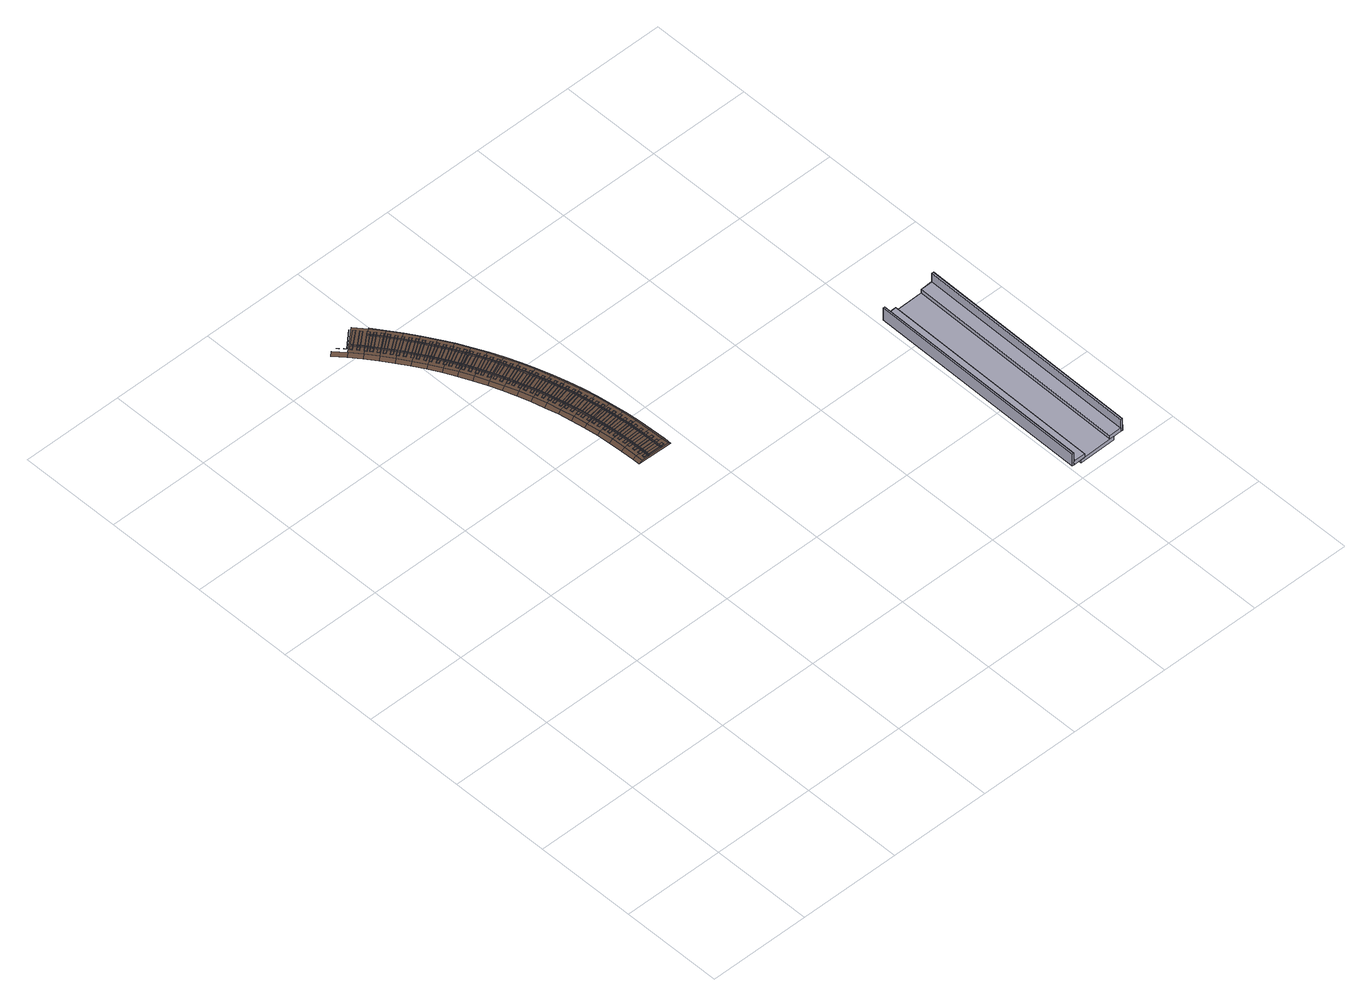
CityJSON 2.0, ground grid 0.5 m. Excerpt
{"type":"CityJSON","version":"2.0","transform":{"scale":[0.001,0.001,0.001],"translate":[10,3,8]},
"CityObjects":{
"bridge1":{"type":"Bridge","attributes":{"name":"Bridge KIT 4"},"geometry":[{"type":"MultiSurface","lod":"3","boundaries":[[[0,1,2,3]],[[4,5,6,7]],[[1,7,6,2]],[[0,4,7,1]],[[3,5,4,0]],[[2,6,5,3]],[[8,9,10,11]],[[12,8,11,13]],[[14,12,13,15]],[[9,14,15,10]],[[12,14,9,8]],[[11,10,15,13]],[[16,17,18,19]],[[20,16,19,21]],[[22,20,21,23]],[[17,22,23,18]],[[20,22,17,16]],[[19,18,23,21]],[[24,25,26,27]],[[11,10,28,29]],[[25,29,28,26]],[[24,11,29,25]],[[27,10,11,24]],[[26,28,10,27]],[[21,30,31,23]],[[32,33,34,35]],[[30,35,34,31]],[[21,32,35,30]],[[23,33,32,21]],[[31,34,33,23]]]}]},
"railway1":{"type":"Railway","attributes":{"name":"Track-07","function":"1855"},"geometry":[{"type":"MultiSurface","lod":"3","boundaries":[[[36,37,38,39]],[[40,41,42,43]],[[37,44,45,38]],[[46,47,48,49]],[[50,51,52,53]],[[44,54,55,45]],[[56,57,58,59]],[[60,61,62,63]],[[64,65,66,67]],[[63,62,68,69]],[[69,68,70,71]],[[54,72,73,55]],[[74,75,76,77]],[[78,79,47,46]],[[80,81,52,51]],[[82,80,51,50]],[[83,84,85,86]],[[61,87,88,62]],[[62,88,89,68]],[[90,91,92,93]],[[68,89,94,70]],[[72,95,96,73]],[[97,98,58,57]],[[99,97,57,56]],[[100,101,102,103]],[[104,105,106,107]],[[108,109,66,65]],[[110,108,65,64]],[[111,112,113,114]],[[38,45,115,116]],[[59,58,98,117]],[[95,118,119,96]],[[87,120,121,88]],[[122,123,76,75]],[[88,121,124,89]],[[89,124,125,94]],[[126,122,75,74]],[[127,128,129,130]],[[131,104,107,132]],[[67,66,109,133]],[[134,135,85,84]],[[136,134,84,83]],[[137,138,139,140]],[[141,142,143,144]],[[118,145,146,119]],[[77,76,123,147]],[[148,149,150,151]],[[120,152,153,121]],[[154,155,92,91]],[[156,157,158,159]],[[160,131,132,161]],[[162,154,91,90]],[[121,153,163,124]],[[45,55,164,115]],[[124,163,165,125]],[[166,167,168,169]],[[170,171,172,173]],[[145,174,175,146]],[[86,85,135,176]],[[177,178,102,101]],[[179,177,101,100]],[[180,181,182,183]],[[184,185,186,187]],[[188,160,161,189]],[[183,182,190,191]],[[192,193,194,195]],[[191,190,196,197]],[[198,199,113,112]],[[93,92,155,200]],[[201,202,203,204]],[[152,205,206,153]],[[207,198,112,111]],[[208,209,210,211]],[[174,212,213,175]],[[214,215,216,217]],[[204,203,218,219]],[[153,206,220,163]],[[219,218,221,222]],[[163,220,223,165]],[[224,188,189,225]],[[226,227,129,128]],[[55,73,228,164]],[[229,230,231,232]],[[105,233,234,106]],[[235,180,183,236]],[[237,238,239,240]],[[103,102,178,241]],[[242,226,128,127]],[[236,183,191,243]],[[212,244,245,213]],[[243,191,197,246]],[[133,109,108,110]],[[247,248,249,250]],[[251,252,253,254]],[[255,256,138,137]],[[257,224,225,258]],[[256,259,139,138]],[[260,261,143,142]],[[205,262,263,206]],[[114,113,199,264]],[[265,260,142,141]],[[244,266,267,245]],[[268,269,270,271]],[[272,273,274,275]],[[206,263,276,220]],[[220,276,277,223]],[[278,257,258,279]],[[280,281,157,156]],[[147,123,122,126]],[[281,282,158,157]],[[283,284,285,286]],[[287,288,150,149]],[[289,290,291,292]],[[266,293,294,267]],[[202,295,296,203]],[[297,235,236,298]],[[299,287,149,148]],[[300,278,279,301]],[[203,296,302,218]],[[130,129,227,303]],[[298,236,243,304]],[[293,305,306,294]],[[305,300,301,306]],[[218,302,307,221]],[[304,243,246,308]],[[309,310,311,312]],[[313,314,315,316]],[[317,318,167,166]],[[73,96,319,228]],[[318,320,168,167]],[[321,322,172,171]],[[262,323,324,263]],[[325,326,327,328]],[[329,321,171,170]],[[330,331,332,333]],[[176,135,134,136]],[[263,324,334,276]],[[276,334,335,277]],[[144,143,261,336]],[[337,338,339,340]],[[341,342,343,344]],[[345,346,193,192]],[[347,297,298,348]],[[349,350,186,185]],[[346,351,194,193]],[[140,139,259,352]],[[353,349,185,184]],[[354,355,356,357]],[[358,359,360,361]],[[348,298,304,362]],[[362,304,308,363]],[[364,365,366,367]],[[368,369,370,371]],[[107,106,234,372]],[[373,374,215,214]],[[151,150,288,375]],[[200,155,154,162]],[[374,376,216,215]],[[323,377,378,324]],[[379,380,210,209]],[[381,382,383,384]],[[385,386,387,388]],[[159,158,282,389]],[[390,379,209,208]],[[324,378,391,334]],[[295,392,393,296]],[[115,164,394,395]],[[396,397,398,399]],[[400,401,402,403]],[[334,391,404,335]],[[296,393,405,302]],[[406,407,408,409]],[[410,411,412,413]],[[414,347,348,415]],[[416,417,230,229]],[[96,119,418,319]],[[302,405,419,307]],[[420,421,422,423]],[[417,424,231,230]],[[425,426,427,428]],[[173,172,322,429]],[[430,431,432,433]],[[415,348,362,434]],[[435,436,437,438]],[[439,440,239,238]],[[441,442,443,444]],[[445,446,447,448]],[[449,450,451,452]],[[241,178,177,179]],[[453,439,238,237]],[[434,362,363,454]],[[169,168,320,455]],[[377,456,457,378]],[[458,459,252,251]],[[459,460,253,252]],[[378,457,461,391]],[[462,463,249,248]],[[132,107,372,464]],[[187,186,350,465]],[[466,462,248,247]],[[391,461,467,404]],[[468,414,415,469]],[[470,471,472,473]],[[469,415,434,474]],[[475,476,269,268]],[[195,194,351,477]],[[476,478,270,269]],[[456,479,480,457]],[[264,199,198,207]],[[474,434,454,481]],[[473,472,482,483]],[[484,485,274,273]],[[486,484,273,272]],[[483,482,487,488]],[[457,480,489,461]],[[211,210,380,490]],[[491,468,469,492]],[[461,489,493,467]],[[494,495,290,289]],[[392,496,497,393]],[[495,498,291,290]],[[492,469,474,499]],[[217,216,376,500]],[[479,501,502,480]],[[119,146,503,418]],[[504,505,285,284]],[[506,504,284,283]],[[499,474,481,507]],[[508,491,492,509]],[[393,497,510,405]],[[480,502,511,489]],[[501,512,513,502]],[[405,510,514,419]],[[512,508,509,513]],[[515,516,314,313]],[[303,227,226,242]],[[489,511,517,493]],[[509,492,499,518]],[[516,519,315,314]],[[240,239,440,520]],[[521,522,311,310]],[[164,228,523,394]],[[502,513,524,511]],[[518,499,507,525]],[[526,521,310,309]],[[513,509,518,524]],[[232,231,424,527]],[[511,524,528,517]],[[161,132,464,529]],[[524,518,525,528]],[[530,531,326,325]],[[532,470,473,533]],[[531,534,327,326]],[[250,249,463,535]],[[536,537,332,331]],[[538,536,331,330]],[[533,473,483,539]],[[352,259,256,255]],[[540,541,342,341]],[[254,253,460,542]],[[539,483,488,543]],[[541,544,343,342]],[[336,261,260,265]],[[545,546,339,338]],[[547,545,338,337]],[[146,175,548,503]],[[549,550,355,354]],[[275,274,485,551]],[[550,552,356,355]],[[553,554,360,359]],[[496,555,556,497]],[[557,553,359,358]],[[271,270,478,558]],[[559,560,369,368]],[[560,561,370,369]],[[562,563,366,365]],[[389,282,281,280]],[[497,556,564,510]],[[565,562,365,364]],[[375,288,287,299]],[[286,285,505,566]],[[189,161,529,567]],[[510,564,568,514]],[[569,570,382,381]],[[570,571,383,382]],[[572,573,387,386]],[[574,572,386,385]],[[292,291,498,575]],[[576,577,397,396]],[[577,578,398,397]],[[579,532,533,580]],[[581,582,402,401]],[[583,581,401,400]],[[312,311,522,584]],[[585,586,411,410]],[[586,587,412,411]],[[588,589,408,407]],[[590,588,407,406]],[[591,592,421,420]],[[455,320,318,317]],[[316,315,519,593]],[[580,533,539,594]],[[592,595,422,421]],[[596,597,427,426]],[[175,213,598,548]],[[599,596,426,425]],[[228,319,600,523]],[[429,322,321,329]],[[601,602,432,431]],[[603,601,431,430]],[[604,605,436,435]],[[605,606,437,436]],[[594,539,543,607]],[[608,609,442,441]],[[609,610,443,442]],[[611,612,447,446]],[[613,611,446,445]],[[614,615,450,449]],[[615,616,451,450]],[[333,332,537,617]],[[328,327,534,618]],[[555,619,620,556]],[[225,189,567,621]],[[340,339,546,622]],[[477,351,346,345]],[[556,620,623,564]],[[465,350,349,353]],[[344,343,544,624]],[[564,623,625,568]],[[361,360,554,626]],[[213,245,627,598]],[[357,356,552,628]],[[629,579,580,630]],[[367,366,563,631]],[[500,376,374,373]],[[372,234,233,632]],[[630,580,594,633]],[[371,370,561,634]],[[258,225,621,635]],[[490,380,379,390]],[[633,594,607,636]],[[388,387,573,637]],[[384,383,571,638]],[[619,639,640,620]],[[245,267,641,627]],[[403,402,582,642]],[[399,398,578,643]],[[409,408,589,644]],[[620,640,645,623]],[[527,424,417,416]],[[413,412,587,646]],[[319,418,647,600]],[[279,258,635,648]],[[520,440,439,453]],[[623,645,649,625]],[[428,427,597,650]],[[423,422,595,651]],[[433,432,602,652]],[[653,629,630,654]],[[438,437,606,655]],[[448,447,612,656]],[[444,443,610,657]],[[267,294,658,641]],[[452,451,616,659]],[[301,279,648,660]],[[654,630,633,661]],[[542,460,459,458]],[[294,306,662,658]],[[535,463,462,466]],[[661,633,636,663]],[[306,301,660,662]],[[639,664,665,640]],[[464,372,632,666]],[[640,665,667,645]],[[558,478,476,475]],[[645,667,668,649]],[[669,653,654,670]],[[551,485,484,486]],[[670,654,661,671]],[[664,672,673,665]],[[671,661,663,674]],[[575,498,495,494]],[[566,505,504,506]],[[665,673,675,667]],[[418,503,676,647]],[[677,669,670,678]],[[667,675,679,668]],[[678,670,671,680]],[[672,681,682,673]],[[593,519,516,515]],[[584,522,521,526]],[[680,671,674,683]],[[684,677,678,685]],[[673,682,686,675]],[[681,687,688,682]],[[687,684,685,688]],[[675,686,689,679]],[[685,678,680,690]],[[529,464,666,691]],[[618,534,531,530]],[[682,688,692,686]],[[690,680,683,693]],[[617,537,536,538]],[[688,685,690,692]],[[686,692,694,689]],[[692,690,693,694]],[[624,544,541,540]],[[622,546,545,547]],[[628,552,550,549]],[[503,548,695,676]],[[626,554,553,557]],[[634,561,560,559]],[[631,563,562,565]],[[638,571,570,569]],[[637,573,572,574]],[[567,529,691,696]],[[643,578,577,576]],[[642,582,581,583]],[[646,587,586,585]],[[644,589,588,590]],[[651,595,592,591]],[[650,597,596,599]],[[652,602,601,603]],[[655,606,605,604]],[[657,610,609,608]],[[656,612,611,613]],[[548,598,697,695]],[[659,616,615,614]],[[621,567,696,698]],[[598,627,699,697]],[[635,621,698,700]],[[627,641,701,699]],[[648,635,700,702]],[[641,658,703,701]],[[660,648,702,704]],[[658,662,705,703]],[[662,660,704,705]]]}]}
},
"vertices":[
[2461,1379,446],[2460,1379,465],[2460,279,445],[2461,279,425],[2281,1379,440],[2281,280,420],[2281,279,439],[2280,1379,460],[2500,1379,487],[2500,279,466],[2500,279,446],[2500,1379,467],[2440,1379,485],[2440,1379,465],[2440,279,464],[2440,279,444],[2300,1379,481],[2300,279,460],[2301,279,440],[2300,1379,461],[2240,1379,479],[2240,1379,459],[2240,279,458],[2241,279,438],[2510,1379,467],[2508,1378,537],[2508,278,516],[2510,279,446],[2498,278,516],[2498,1378,537],[2238,1378,529],[2239,278,508],[2230,1379,459],[2231,279,438],[2229,278,508],[2228,1378,529],
[761,3055,40],[805,3006,39],[817,3017,50],[773,3066,52],[807,3055,51],[807,3055,53],[799,3064,53],[799,3064,51],[846,2957,37],[859,2967,49],[827,3033,51],[827,3033,53],[819,3042,53],[819,3042,51],[842,3015,50],[842,3015,52],[835,3024,52],[835,3024,50],[886,2905,36],[899,2915,48],[861,2992,50],[861,2992,52],[854,3001,52],[854,3001,50],[843,3042,52],[886,2991,50],[886,2991,57],[843,3042,58],[880,2969,49],[880,2969,51],[873,2979,51],[873,2979,49],[889,2993,57],[846,3045,58],[889,2993,50],[846,3045,52],[924,2853,35],[938,2862,47],[895,2950,48],[895,2950,50],[887,2960,51],[887,2960,49],[907,3105,49],[907,3105,51],[925,3084,50],[917,3093,50],[925,3084,48],[913,2927,48],[913,2927,50],[905,2936,50],[905,2936,48],[927,2938,49],[927,2938,55],[930,2940,55],[927,2908,47],[927,2908,49],[920,2918,49],[920,2918,47],[930,2941,49],[961,2799,34],[974,2807,45],[944,3061,50],[936,3071,50],[944,3061,48],[944,2884,47],[944,2884,49],[937,2894,49],[937,2894,47],[1260,1817,15],[1260,1783,14],[1276,1783,25],[1276,1817,26],[963,3039,50],[955,3048,50],[963,3039,48],[958,2864,46],[958,2864,48],[951,2874,48],[951,2874,46],[971,3057,47],[926,3111,48],[936,3071,48],[995,2744,33],[1009,2752,44],[966,2884,48],[966,2884,54],[980,3017,49],[972,3026,49],[970,2886,54],[970,2886,48],[980,3017,47],[974,2840,46],[974,2840,48],[968,2850,48],[968,2850,46],[1258,1882,16],[1274,1882,27],[955,3048,48],[998,2994,48],[991,3003,49],[998,2994,46],[1294,1790,24],[1294,1790,26],[1294,1802,26],[1294,1802,24],[991,2815,45],[991,2815,47],[984,2825,48],[984,2825,46],[1028,2687,31],[1042,2695,43],[972,3026,47],[1003,2795,45],[1003,2795,47],[997,2805,47],[997,2805,45],[1004,2829,47],[1004,2829,53],[1014,2971,48],[1007,2981,48],[1294,1814,25],[1294,1814,27],[1294,1826,27],[1294,1826,25],[1253,1947,17],[1269,1948,29],[1014,2971,46],[1007,2831,53],[1014,3001,46],[1007,2831,47],[1293,1843,25],[1293,1843,27],[1293,1855,27],[1293,1855,25],[1019,2770,44],[1019,2770,46],[1013,2780,46],[1013,2780,44],[1058,2630,30],[1073,2637,42],[990,3003,47],[1031,2947,47],[1024,2957,47],[1031,2947,45],[1312,1819,25],[1312,1783,25],[1312,1783,31],[1312,1819,31],[1031,2750,43],[1031,2750,45],[1025,2760,46],[1025,2760,44],[1246,2011,18],[1263,2013,30],[1316,1783,30],[1316,1819,31],[1292,1873,25],[1292,1873,27],[1292,1885,27],[1292,1885,25],[1316,1783,24],[1316,1819,25],[1047,2925,46],[1041,2935,46],[1007,2981,46],[939,3034,49],[981,2979,48],[981,2979,54],[939,3034,56],[1039,2772,45],[1039,2772,51],[1047,2925,44],[1046,2724,43],[1046,2724,45],[1040,2734,45],[1040,2734,43],[1086,2571,29],[1101,2578,41],[1291,1897,26],[1291,1897,28],[1290,1909,28],[1290,1909,26],[985,2981,54],[942,3036,56],[1042,2774,51],[984,2981,48],[942,3036,49],[1042,2774,45],[1237,2076,19],[1254,2078,31],[1064,2900,46],[1057,2910,46],[1056,2944,44],[1289,1926,26],[1289,1926,28],[1288,1938,28],[1288,1938,26],[1436,1783,8],[1420,1783,21],[1310,1886,27],[1310,1886,33],[1061,2698,43],[1061,2698,45],[1055,2709,45],[1055,2709,43],[1024,2957,45],[1064,2900,44],[1314,1886,33],[1113,2512,28],[1128,2518,39],[1314,1886,27],[1072,2677,42],[1072,2677,44],[1066,2688,44],[1066,2688,42],[1287,1950,28],[1287,1950,30],[1286,1962,30],[1286,1962,28],[1402,1790,22],[1402,1790,24],[1226,2140,21],[1242,2143,32],[1402,1802,24],[1080,2876,46],[1074,2886,46],[1072,2714,44],[1073,2714,50],[1041,2935,44],[1080,2876,44],[1137,2452,27],[1152,2457,38],[1284,1979,28],[1284,1979,30],[1283,1991,30],[1283,1991,28],[1085,2651,42],[1085,2651,44],[1080,2662,44],[1080,2662,42],[1076,2716,50],[1076,2716,44],[1213,2203,22],[1229,2207,33],[1402,1817,23],[1402,1817,25],[1402,1829,25],[1096,2630,41],[1096,2630,43],[1091,2641,43],[1091,2641,41],[1095,2852,45],[1088,2863,45],[1282,2003,29],[1282,2003,31],[1280,2015,31],[1280,2015,29],[1159,2391,25],[1175,2396,37],[1022,2923,47],[1022,2923,53],[1305,1953,28],[1305,1953,34],[1095,2852,43],[1197,2266,23],[1213,2270,35],[1025,2925,53],[1057,2910,44],[1309,1953,34],[1179,2329,24],[1195,2333,36],[1025,2925,47],[1309,1953,28],[1109,2603,41],[1109,2603,43],[1104,2614,43],[1104,2614,41],[1278,2032,29],[1278,2032,31],[1276,2044,31],[1276,2044,29],[1401,1847,23],[1401,1847,25],[1095,2886,43],[1401,1859,25],[1111,2827,45],[1104,2837,45],[1104,2655,43],[1104,2655,49],[1274,2061,29],[1274,2061,31],[1272,2073,31],[1272,2073,29],[1110,2827,43],[1122,2577,40],[1122,2577,42],[1117,2588,42],[1117,2588,40],[1107,2657,49],[1107,2657,43],[1074,2886,44],[1131,2555,39],[1131,2555,41],[1126,2566,41],[1126,2566,39],[1270,2085,30],[1271,2085,32],[1268,2097,32],[1268,2097,30],[1400,1877,23],[1400,1877,25],[1298,2019,29],[1298,2019,35],[1125,2804,44],[1119,2814,44],[1400,1889,25],[1402,1802,22],[1125,2804,42],[1265,2114,30],[1265,2114,32],[1263,2126,32],[1263,2126,30],[1143,2528,39],[1143,2528,41],[1138,2539,41],[1138,2539,39],[1302,2020,35],[1302,2020,29],[1152,2506,38],[1152,2506,40],[1148,2517,40],[1148,2517,38],[1262,2137,31],[1262,2137,33],[1259,2149,33],[1259,2149,31],[1420,1819,22],[1398,1904,24],[1399,1904,26],[1088,2863,43],[1398,1916,26],[1133,2595,41],[1133,2595,47],[1139,2778,43],[1133,2788,43],[1255,2166,32],[1255,2166,34],[1253,2178,34],[1253,2178,32],[1163,2478,38],[1163,2478,40],[1159,2490,40],[1159,2490,38],[1402,1829,23],[1139,2778,41],[1137,2597,47],[1061,2866,45],[1061,2866,51],[1027,3011,33],[983,3067,35],[1249,2195,32],[1249,2195,34],[1247,2207,34],[1247,2207,32],[1174,2451,38],[1174,2451,40],[1170,2462,40],[1170,2462,38],[1137,2597,41],[1064,2868,51],[1182,2429,37],[1182,2429,39],[1178,2440,39],[1178,2440,37],[1244,2219,33],[1244,2219,35],[1241,2230,35],[1241,2230,33],[1289,2085,31],[1289,2085,37],[1396,1934,24],[1396,1934,26],[1133,2826,42],[1064,2868,45],[1237,2247,33],[1237,2247,35],[1234,2259,35],[1234,2259,33],[1396,1946,26],[1192,2401,37],[1192,2401,39],[1188,2412,39],[1188,2412,37],[1104,2837,43],[1199,2378,36],[1199,2378,38],[1196,2390,38],[1195,2390,36],[1293,2086,37],[1232,2270,34],[1232,2270,36],[1228,2282,36],[1228,2282,34],[1154,2752,43],[1148,2763,43],[1223,2299,34],[1223,2299,36],[1220,2310,36],[1220,2310,34],[1208,2350,35],[1208,2350,37],[1205,2361,37],[1205,2361,35],[1215,2327,34],[1215,2327,36],[1212,2339,36],[1212,2339,34],[1154,2752,41],[1293,2086,31],[1401,1859,23],[1160,2534,40],[1160,2534,46],[1395,1961,25],[1395,1961,27],[1393,1973,28],[1164,2535,46],[1167,2728,42],[1161,2739,42],[1418,1890,23],[1119,2814,42],[1167,2728,40],[1164,2536,40],[1277,2151,32],[1277,2151,38],[1380,1820,24],[1380,1783,23],[1380,1782,29],[1380,1820,30],[1281,2152,38],[1391,1990,26],[1391,1990,28],[1399,1889,23],[1390,2002,28],[1185,2472,39],[1185,2472,45],[1281,2152,32],[1384,1782,29],[1384,1820,30],[1181,2702,42],[1175,2713,42],[1181,2702,40],[1384,1783,23],[1384,1821,24],[1189,2473,45],[1133,2788,41],[1263,2217,33],[1263,2216,39],[1189,2473,39],[1389,2018,27],[1389,2018,29],[1097,2807,44],[1097,2807,50],[1387,2030,29],[1267,2217,39],[1398,1916,24],[1208,2409,37],[1208,2409,43],[1168,2765,40],[1193,2677,41],[1188,2688,41],[1193,2677,39],[1267,2217,33],[1247,2281,35],[1247,2281,41],[1101,2809,50],[1212,2410,43],[1229,2346,36],[1229,2346,42],[1101,2809,44],[1385,2047,27],[1385,2047,29],[1212,2410,37],[1251,2282,41],[1383,2059,29],[1148,2763,41],[1206,2651,41],[1201,2661,41],[1069,2954,32],[1233,2347,42],[1251,2282,35],[1206,2651,39],[1396,1946,24],[1233,2347,36],[1413,1960,25],[1381,2076,27],[1381,2076,29],[1378,1890,25],[1378,1890,31],[1379,2088,29],[1161,2739,40],[1219,2624,40],[1214,2635,40],[1219,2624,38],[1382,1890,31],[1377,2104,28],[1377,2104,30],[1393,1973,26],[1381,1890,25],[1375,2115,30],[1230,2599,39],[1225,2610,40],[1230,2599,37],[1201,2702,39],[1372,2133,28],[1372,2133,30],[1175,2713,40],[1370,2145,30],[1242,2572,39],[1237,2583,39],[1132,2747,43],[1132,2747,49],[1242,2572,37],[1390,2002,26],[1367,2160,29],[1367,2160,31],[1365,2172,31],[1252,2546,38],[1248,2557,38],[1135,2749,49],[1252,2546,36],[1188,2688,39],[1405,2030,26],[1135,2749,43],[1361,2189,29],[1361,2189,31],[1359,2201,31],[1263,2519,38],[1259,2530,38],[1263,2519,36],[1387,2030,27],[1355,2218,30],[1355,2218,32],[1352,2230,32],[1373,1959,27],[1373,1959,33],[1274,2491,38],[1270,2503,38],[1274,2491,36],[1201,2661,39],[1349,2245,31],[1349,2245,33],[1346,2256,33],[1283,2465,37],[1279,2477,37],[1283,2465,35],[1342,2273,31],[1342,2273,33],[1383,2059,27],[1377,1959,33],[1339,2285,33],[1293,2438,37],[1289,2449,37],[1232,2639,38],[1293,2438,35],[1108,2895,31],[1302,2411,35],[1298,2423,36],[1302,2411,33],[1335,2300,32],[1335,2300,34],[1332,2312,34],[1377,1959,27],[1327,2329,32],[1327,2329,34],[1324,2340,34],[1311,2383,35],[1307,2395,35],[1311,2383,33],[1319,2357,32],[1319,2357,34],[1316,2369,34],[1214,2635,38],[1379,2088,27],[1164,2686,41],[1164,2686,47],[1396,2100,27],[1225,2610,38],[1168,2688,47],[1375,2115,28],[1168,2688,41],[1237,2583,37],[1260,2574,36],[1370,2145,28],[1366,2027,28],[1366,2027,34],[1248,2557,36],[1436,1820,10],[1370,2028,34],[1365,2172,29],[1384,2170,29],[1369,2028,28],[1259,2530,36],[1359,2201,29],[1195,2624,40],[1195,2624,46],[1287,2509,35],[1270,2503,36],[1352,2230,30],[1279,2477,35],[1198,2625,46],[1346,2256,31],[1146,2834,29],[1369,2239,30],[1198,2625,40],[1289,2449,35],[1339,2285,31],[1298,2423,34],[1356,2096,29],[1356,2096,35],[1332,2312,32],[1307,2395,33],[1324,2340,32],[1311,2442,34],[1316,2369,32],[1352,2307,31],[1360,2097,35],[1333,2375,32],[1360,2097,29],[1223,2561,39],[1223,2560,45],[1433,1891,11],[1227,2562,45],[1226,2562,39],[1344,2164,31],[1344,2164,37],[1348,2165,37],[1249,2496,37],[1249,2496,43],[1348,2165,31],[1253,2498,43],[1182,2773,28],[1330,2232,32],[1330,2232,38],[1252,2498,37],[1333,2233,38],[1272,2431,36],[1273,2431,42],[1333,2233,32],[1313,2299,33],[1313,2299,39],[1276,2433,42],[1294,2366,35],[1294,2365,41],[1276,2433,36],[1317,2300,39],[1428,1962,12],[1298,2367,41],[1317,2300,33],[1298,2367,35],[1215,2710,27],[1421,2033,14],[1246,2646,25],[1411,2103,15],[1275,2581,24],[1399,2173,16],[1301,2515,23],[1384,2243,17],[1326,2448,21],[1367,2312,19],[1348,2380,20]
]}
